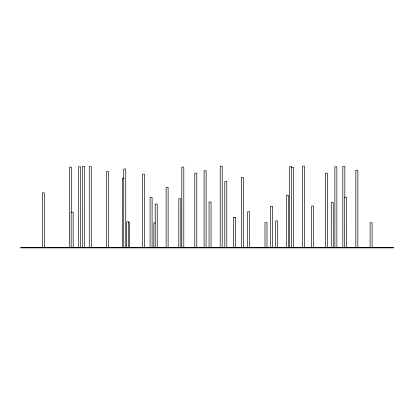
<?xml version="1.0" encoding="UTF-8"?>
<svg xmlns="http://www.w3.org/2000/svg" width="414" height="414" viewBox="0 0 414 414"><rect width="100%" height="100%" fill="white"/><g stroke="black" fill="none" stroke-linecap="round" stroke-linejoin="round"><path stroke-width="0.62" d="M291.606 167.598L293.604 167.598L293.609 247.598M123.972 178.217L122.42 178.217L122.415 247.598M233.62 217.319L235.623 217.319M128.511 222.463L129.51 222.463L129.515 247.598M155.483 222.965L153.848 222.965L153.842 247.598M372.108 247.598L372.108 222.732L370.1 222.732L370.095 247.598M357.825 247.598L357.825 170.247L355.823 170.247L355.817 247.598M346.663 247.598L346.663 197.199L344.66 197.199L344.655 247.598M344.826 197.302L344.826 166.35L342.818 166.35L342.813 247.598M336.877 247.598L336.877 166.811L334.869 166.811L334.864 247.598M333.27 247.598L333.27 202.477L331.267 202.477L331.262 247.598M327.334 247.598L327.334 173.13L325.326 173.13L325.321 247.598M313.621 247.598L313.621 206.043L311.613 206.043L311.607 247.598M304.409 247.598L304.409 166.117L302.401 166.117L302.401 247.598M291.591 247.598L291.591 166.599L289.583 166.599L289.577 247.598M288.32 247.598L288.32 195.242L286.317 195.242L286.312 247.598M277.494 247.598L277.494 220.916L275.486 220.916L275.486 247.598M272.515 247.598L272.515 206.27L270.508 206.27L270.508 247.598M267.014 247.598L267.014 222.618L265.007 222.618L265.007 247.598M249.549 247.598L249.549 211.771L247.546 211.771L247.541 247.598M243.38 247.598L243.38 177.394L241.378 177.394L241.372 247.598M235.628 217.319L235.628 247.598M233.62 217.319L233.62 247.598M226.805 247.598L226.805 181.492L224.802 181.492L224.797 247.598M222.199 247.598L222.199 166.252L220.196 166.252L220.191 247.598M211.062 247.598L211.062 201.965L209.054 201.965L209.049 247.598M206.115 247.598L206.115 170.687L204.107 170.687L204.107 247.598M196.8 247.598L196.8 173.135L194.792 173.135L194.787 247.598M183.795 247.598L183.795 167.059L181.793 167.059L181.787 247.598M180.83 247.598L180.83 198.751L178.822 198.751L178.817 247.598M168.12 247.598L168.12 187.33L166.112 187.33L166.107 247.598M157.222 247.598L157.222 204.086L155.219 204.086L155.214 247.598M152.098 247.598L152.098 197.349L150.091 197.349L150.085 247.598M144.527 247.598L144.527 174.139L142.525 174.139L142.519 247.598M128.713 247.598L128.713 221.749L126.705 221.749L126.705 247.598M125.747 247.598L125.747 169L123.739 169L123.734 247.598M108.401 247.598L108.401 171.541L106.398 171.541L106.393 247.598M91.271 247.598L91.271 166.625L89.264 166.625L89.264 247.598M84.601 247.598L84.601 166.299L82.598 166.299L82.593 247.598M80.523 247.598L80.523 166.79L78.515 166.79L78.51 247.598M73.169 247.598L73.169 212.191L71.161 212.191L71.161 247.598M71.482 212.832L71.482 167.121L69.48 167.121L69.474 247.598M44.314 247.598L44.314 192.846L42.306 192.846L42.306 247.598M393.3 247.318L20.7 247.318L20.7 247.882L393.3 247.882L393.3 247.318"/></g></svg>
